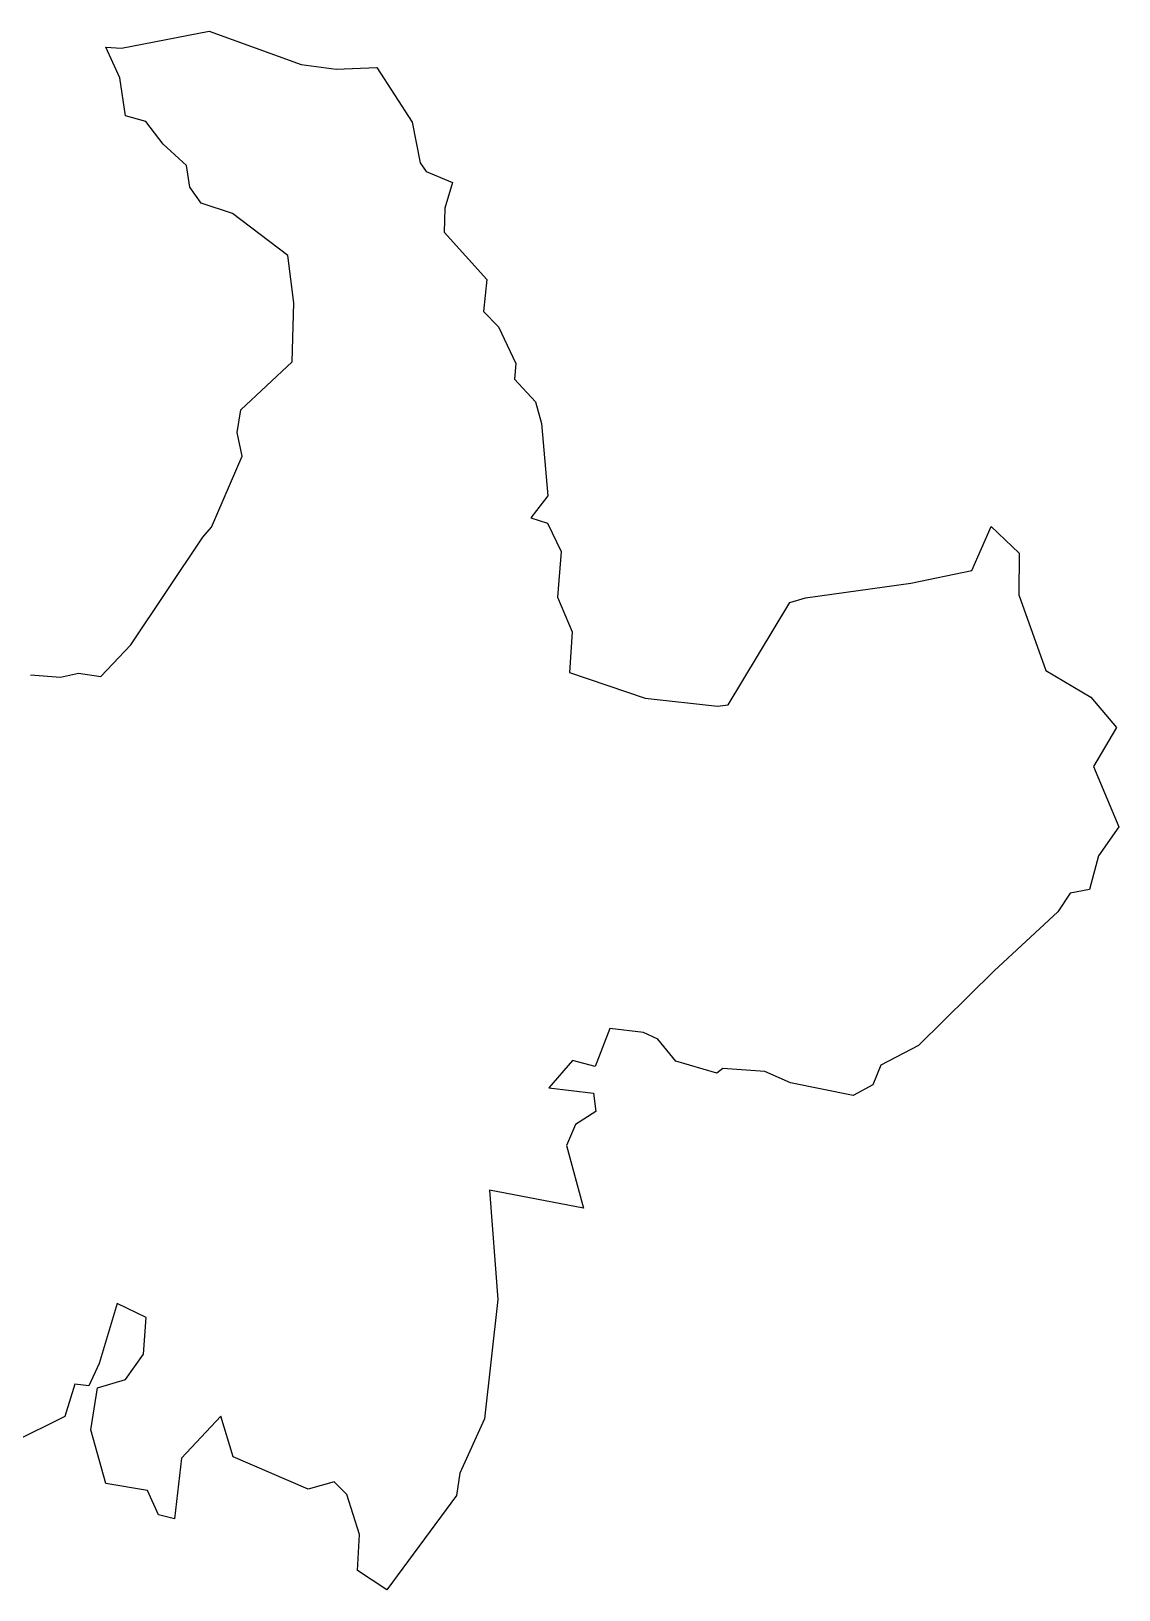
# Model space of a CAD drawing. Header units: metres. Extents: x 317446 to 322630, y 1862300 to 1866015.
# Drawn here: x 320038 to 322630, y 1862300 to 1866015 of the extents above; entities that cross this region are included whole.
import ezdxf

# ---------------------------------------------------------------- set-up
doc = ezdxf.new("R2010")
doc.units = ezdxf.units.M
doc.layers.add('VILLAGE BOUNDRY', color=10, linetype='Continuous')

msp = doc.modelspace()

# ---------------------------------------------------------------- linework, layer by layer
at = {"layer": 'VILLAGE BOUNDRY', "color": 3, "flags": 128}
msp.add_lwpolyline([(320537.9, 1865112.1), (320660, 1865226.4)], dxfattribs=at)
at = {"layer": 'VILLAGE BOUNDRY', "color": 3}
for points in [[(320660, 1865226.4, 0), (320664, 1865366.7, 0), (320650.1, 1865479.7, 0), (320518.4, 1865579.6, 0), (320443.2, 1865604.6, 0), (320416.4, 1865642.5, 0), (320408.5, 1865694.5, 0), (320352.7, 1865745.6, 0), (320311.2, 1865799.6, 0), (320262.9, 1865812.7, 0), (320249.5, 1865903.3, 0), (320215.8, 1865976.5, 0), (320253.4, 1865974.4, 0), (320462.6, 1866014.5, 0), (320681.9, 1865935.1, 0), (320765.4, 1865923.7, 0), (320861.7, 1865927.9, 0), (320946.3, 1865797.5, 0), (320965.6, 1865700.5, 0), (320979.2, 1865680.1, 0), (321042.5, 1865654, 0), (321023.7, 1865592.9, 0), (321022.1, 1865535.8, 0), (321123.8, 1865422.6, 0), (321116, 1865346.1, 0), (321151.9, 1865310, 0), (321193.1, 1865222.3, 0), (321190.5, 1865185.1, 0), (321240.2, 1865131.4, 0), (321254.5, 1865079.1, 0), (321269.2, 1864907.3, 0), (321228.7, 1864854.8, 0), (321268.9, 1864842, 0), (321301.3, 1864774, 0), (321292.3, 1864665.5, 0), (321327.8, 1864582.8, 0), (321321.4, 1864486.3, 0), (321501.8, 1864424.4, 0), (321674.1, 1864405.7, 0), (321699.7, 1864408.5, 0), (321846.1, 1864652.8, 0), (321883.5, 1864663.9, 0), (322135.1, 1864699.2, 0), (322279.8, 1864729.1, 0), (322325.9, 1864833.8, 0), (322392.9, 1864770.2, 0), (322392.3, 1864671.1, 0), (322456.5, 1864490.7, 0), (322563.6, 1864427.1, 0), (322625, 1864354.7, 0), (322570.4, 1864262.3, 0), (322630.4, 1864117.8, 0)], [(320036.8, 1864480.3, 0), (320108.1, 1864475.2, 0), (320150.8, 1864484.6, 0), (320204.4, 1864476.8, 0), (320276, 1864551.9, 0), (320447, 1864808.5, 0), (320467.8, 1864832.5, 0), (320540.9, 1865001.8, 0), (320528.8, 1865057.8, 0), (320537.9, 1865112.1, 0)], [(322630.4, 1864117.8, 0), (322581.9, 1864048.6, 0), (322560.7, 1863968.9, 0), (322514.5, 1863960.2, 0), (322485.4, 1863915.5, 0), (322333.3, 1863774.7, 0), (322152.7, 1863597.2, 0), (322062.9, 1863550.4, 0), (322043.8, 1863503.1, 0), (321997, 1863477.5, 0), (321848.3, 1863507.9, 0), (321787, 1863535.3, 0), (321686.3, 1863541.9, 0), (321672.5, 1863530.8, 0), (321574.5, 1863559.9, 0), (321531.5, 1863612.1, 0), (321497.8, 1863627.8, 0), (321417.5, 1863637.5, 0), (321382.6, 1863547, 0), (321328, 1863561.4, 0), (321272.3, 1863495.8, 0), (321378.7, 1863483, 0), (321383.7, 1863439.5, 0), (321335.6, 1863408.7, 0), (321314.4, 1863358.3, 0), (321354.4, 1863209, 0), (321130.8, 1863252.1, 0), (321150.6, 1862991.4, 0), (321118.5, 1862706.9, 0), (321059.8, 1862577.6, 0), (321052, 1862524.1, 0), (320885.8, 1862299.5, 0), (320815.8, 1862345.5, 0), (320821, 1862431.1, 0), (320790.3, 1862526.8, 0), (320760.2, 1862557, 0), (320698, 1862539.8, 0), (320519.7, 1862616.8, 0), (320490, 1862713.5, 0), (320396.7, 1862613, 0), (320379.9, 1862469, 0), (320341.5, 1862478.3, 0), (320315.7, 1862536, 0), (320216.3, 1862552.8, 0), (320180.7, 1862681.1, 0), (320196.5, 1862780.9, 0), (320263.1, 1862801.1, 0), (320306.1, 1862861.4, 0), (320312.2, 1862948.9, 0), (320243.2, 1862981.9, 0), (320200, 1862838.6, 0), (320175.9, 1862785.7, 0), (320141.9, 1862789.7, 0), (320118.3, 1862712.6, 0), (319993.5, 1862650.6, 0)]]:
    msp.add_polyline3d(points, dxfattribs=at)

doc.saveas('drawing.dxf')
